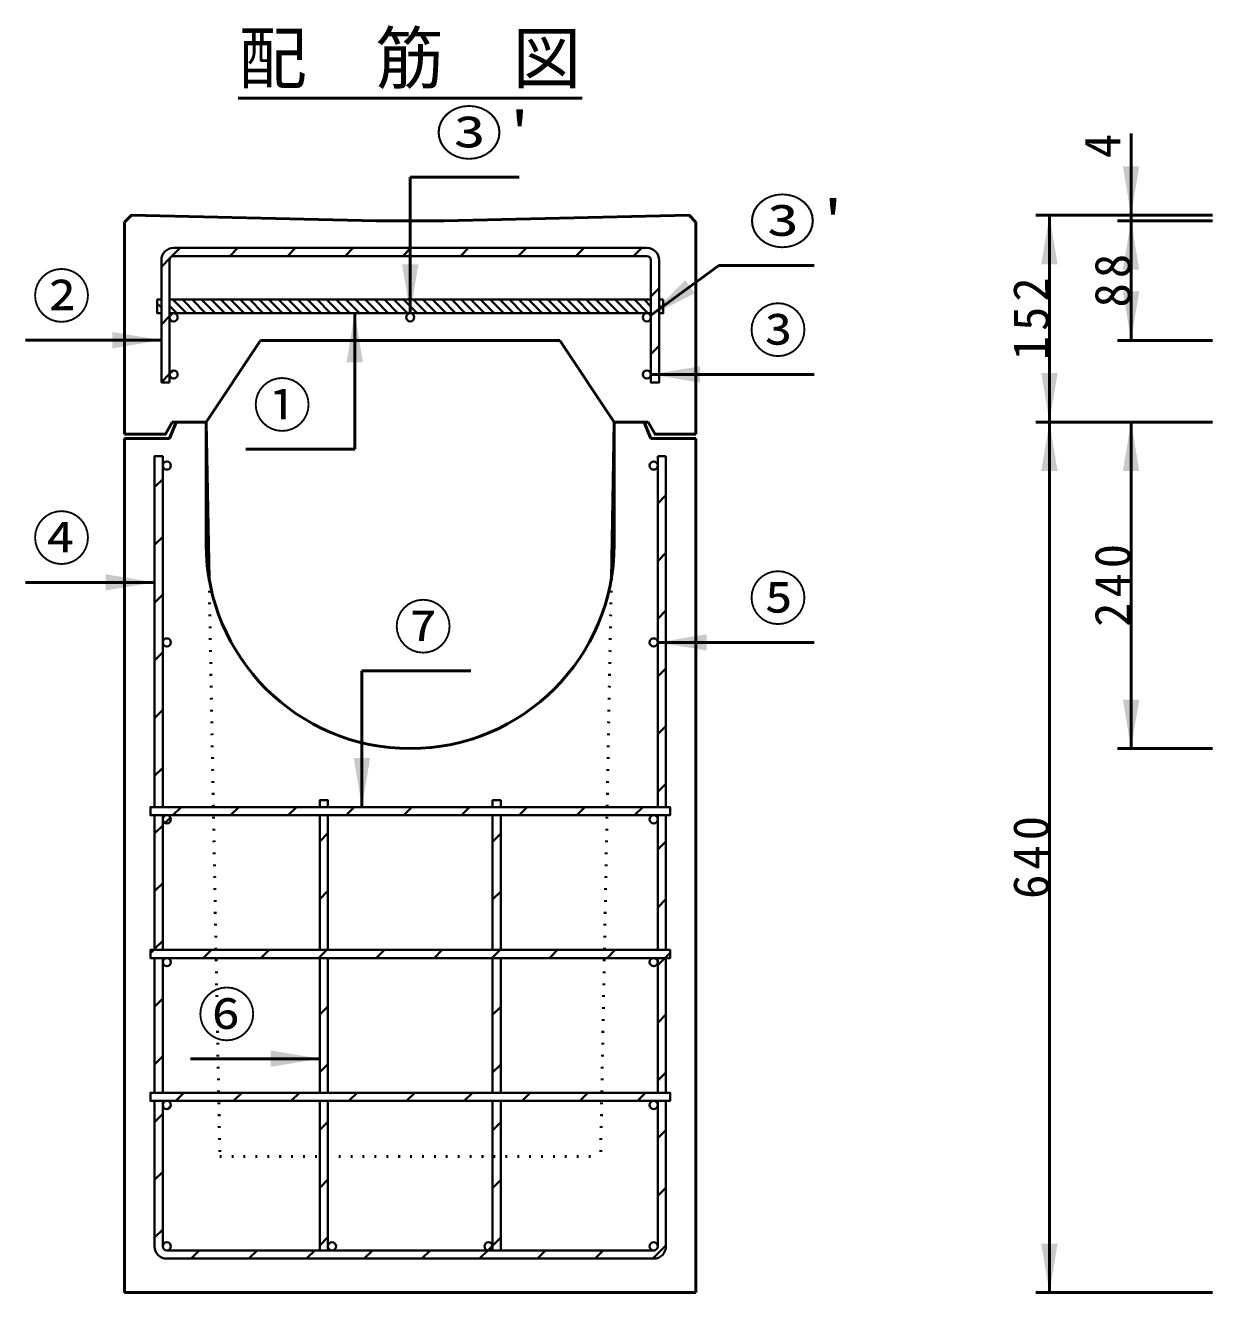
# Model space of a CAD drawing. Units: millimetres, scale not verified. Extents: x -2102 to 2102, y -1485 to 1485.
# Drawn here: x -1003 to -130, y -720 to 212 of the extents above; entities that cross this region are included whole.
import ezdxf
from ezdxf.enums import TextEntityAlignment as Align

# ---------------------------------------------------------------- set-up
doc = ezdxf.new("R2010")
doc.units = ezdxf.units.MM
doc.header["$LTSCALE"] = 5
doc.linetypes.add('DOTTED', pattern=[1.75, 0.25, -1.5])
doc.layers.add('0-0_V-nasSTD', color=7, linetype='Continuous', lineweight=35)
doc.layers.add('0-1_0', color=7, linetype='Continuous', lineweight=50)
doc.styles.add('ＭＳ ゴシック', font='')
doc.styles.get('ＭＳ ゴシック').set_extended_font_data('MS Gothic')

msp = doc.modelspace()

# ---------------------------------------------------------------- linework, layer by layer
at = {"layer": '0-0_V-nasSTD'}
for p, q in [((-895.277, 41.484), (-888.716, 48.045)), ((-545.531, 48.045), (-893.531, 48.045)), ((-852.29, 42.045), (-846.29, 48.045)), ((-809.863, 42.045), (-803.863, 48.045)), ((-767.437, 42.045), (-761.437, 48.045)), ((-725.011, 42.045), (-719.011, 48.045)), ((-682.584, 42.045), (-676.584, 48.045)), ((-640.158, 42.045), (-634.158, 48.045)), ((-597.731, 42.045), (-591.731, 48.045)), ((-555.305, 42.045), (-549.305, 48.045)), ((-902.531, 34.23), (-895.97, 40.791)), ((-902.531, 39.045), (-902.531, -50.955)), ((-896.531, -50.955), (-896.531, 39.045)), ((-893.531, 42.045), (-545.531, 42.045)), ((-542.531, 39.045), (-542.531, 10.045)), ((-536.531, 10.045), (-536.531, 39.045)), ((-894.126, 10.045), (-884.126, 0.045)), ((-887.055, 10.045), (-877.055, 0.045)), ((-879.984, 10.045), (-869.984, 0.045)), ((-872.913, 10.045), (-862.913, 0.045)), ((-865.842, 10.045), (-855.842, 0.045)), ((-858.771, 10.045), (-848.771, 0.045)), ((-851.7, 10.045), (-841.7, 0.045)), ((-844.629, 10.045), (-834.629, 0.045)), ((-837.558, 10.045), (-827.558, 0.045)), ((-830.487, 10.045), (-820.487, 0.045)), ((-823.416, 10.045), (-813.416, 0.045)), ((-816.345, 10.045), (-806.345, 0.045)), ((-809.274, 10.045), (-799.274, 0.045)), ((-802.202, 10.045), (-792.202, 0.045)), ((-795.131, 10.045), (-785.131, 0.045)), ((-788.06, 10.045), (-778.06, 0.045)), ((-780.989, 10.045), (-770.989, 0.045)), ((-773.918, 10.045), (-763.918, 0.045)), ((-766.847, 10.045), (-756.847, 0.045)), ((-759.776, 10.045), (-749.776, 0.045)), ((-752.705, 10.045), (-742.705, 0.045)), ((-745.634, 10.045), (-735.634, 0.045)), ((-738.563, 10.045), (-728.563, 0.045)), ((-731.492, 10.045), (-721.492, 0.045)), ((-724.421, 10.045), (-714.421, 0.045)), ((-717.35, 10.045), (-707.35, 0.045)), ((-710.279, 10.045), (-700.279, 0.045)), ((-703.208, 10.045), (-693.208, 0.045)), ((-696.136, 10.045), (-686.136, 0.045)), ((-689.065, 10.045), (-679.065, 0.045)), ((-681.994, 10.045), (-671.994, 0.045)), ((-674.923, 10.045), (-664.923, 0.045)), ((-667.852, 10.045), (-657.852, 0.045)), ((-660.781, 10.045), (-650.781, 0.045)), ((-653.71, 10.045), (-643.71, 0.045)), ((-646.639, 10.045), (-636.639, 0.045)), ((-639.568, 10.045), (-629.568, 0.045)), ((-632.497, 10.045), (-622.497, 0.045)), ((-625.426, 10.045), (-615.426, 0.045)), ((-618.355, 10.045), (-608.355, 0.045)), ((-611.284, 10.045), (-601.284, 0.045)), ((-604.213, 10.045), (-594.213, 0.045)), ((-597.142, 10.045), (-587.142, 0.045)), ((-590.07, 10.045), (-580.07, 0.045)), ((-582.999, 10.045), (-572.999, 0.045)), ((-575.928, 10.045), (-565.928, 0.045)), ((-568.857, 10.045), (-558.857, 0.045)), ((-561.786, 10.045), (-551.786, 0.045)), ((-554.715, 10.045), (-544.715, 0.045)), ((-547.644, 10.045), (-542.531, 4.931)), ((-542.531, 12.393), (-536.531, 18.393)), ((-533.531, 10.045), (-536.531, 10.045)), ((-905.531, 7.307), (-902.531, 4.307)), ((-905.531, 0.236), (-905.34, 0.045)), ((-905.531, 0.045), (-902.531, 0.045)), ((-896.531, 5.378), (-891.197, 0.045)), ((-896.531, -2.955), (-896.531, 0.045)), ((-545.531, 0.045), (-542.531, 0.045)), ((-536.531, 6.002), (-533.531, 3.002)), ((-902.531, -8.196), (-896.531, -2.196)), ((-896.394, -2.059), (-894.427, -0.092)), ((-542.531, -30.034), (-536.531, -24.034)), ((-902.531, -50.622), (-896.531, -44.622)), ((-896.51, -44.601), (-893.884, -41.976)), ((-902.531, -50.955), (-896.531, -50.955)), ((-531.531, -104.955), (-537.531, -104.955)), ((-907.531, -127.899), (-901.531, -121.899)), ((-537.531, -139.736), (-531.531, -133.736)), ((-907.531, -170.325), (-901.531, -164.325)), ((-537.531, -182.163), (-531.531, -176.163)), ((-907.531, -212.751), (-901.531, -206.751)), ((-537.531, -224.589), (-531.531, -218.589)), ((-907.531, -255.178), (-901.531, -249.178)), ((-896.625, -244.272), (-896.214, -243.861)), ((-537.531, -267.015), (-531.531, -261.015)), ((-907.531, -297.604), (-901.531, -291.604)), ((-537.531, -309.442), (-531.531, -303.442)), ((-907.531, -340.031), (-901.531, -334.031)), ((-537.531, -351.868), (-531.531, -345.868)), ((-894.029, -368.955), (-888.029, -362.955)), ((-851.602, -368.955), (-845.602, -362.955)), ((-809.176, -368.955), (-803.176, -362.955)), ((-766.75, -368.955), (-760.75, -362.955)), ((-724.323, -368.955), (-718.323, -362.955)), ((-681.897, -368.955), (-675.897, -362.955)), ((-639.47, -368.955), (-633.47, -362.955)), ((-597.044, -368.955), (-591.044, -362.955)), ((-554.618, -368.955), (-548.618, -362.955)), ((-899.764, -374.69), (-895.796, -370.722)), ((-907.531, -382.457), (-901.531, -376.457)), ((-786.031, -388.236), (-780.031, -382.236)), ((-659.031, -388.515), (-653.031, -382.515)), ((-537.531, -394.295), (-531.531, -388.295)), ((-907.531, -424.883), (-901.531, -418.883)), ((-786.031, -430.663), (-780.031, -424.663)), ((-659.031, -430.942), (-653.031, -424.942)), ((-537.531, -436.721), (-531.531, -430.721)), ((-907.531, -467.31), (-901.531, -461.31)), ((-910.531, -470.31), (-908.176, -467.955)), ((-871.75, -473.955), (-865.75, -467.955)), ((-829.323, -473.955), (-823.323, -467.955)), ((-786.897, -473.955), (-780.031, -467.089)), ((-744.47, -473.955), (-738.47, -467.955)), ((-702.044, -473.955), (-696.044, -467.955)), ((-659.618, -473.955), (-653.031, -467.368)), ((-617.191, -473.955), (-611.191, -467.955)), ((-574.765, -473.955), (-568.765, -467.955)), ((-537.531, -479.148), (-528.531, -470.148)), ((-907.531, -509.736), (-901.531, -503.736)), ((-786.031, -515.515), (-780.031, -509.515)), ((-659.031, -515.795), (-653.031, -509.795)), ((-537.531, -521.574), (-531.531, -515.574)), ((-907.531, -552.163), (-901.531, -546.163)), ((-786.031, -557.942), (-780.031, -551.942)), ((-659.031, -558.221), (-653.031, -552.221)), ((-537.531, -564), (-531.531, -558)), ((-891.897, -578.955), (-885.897, -572.955)), ((-849.47, -578.955), (-843.47, -572.955)), ((-807.044, -578.955), (-801.044, -572.955)), ((-764.618, -578.955), (-758.618, -572.955)), ((-722.191, -578.955), (-716.191, -572.955)), ((-679.765, -578.955), (-673.765, -572.955)), ((-637.338, -578.955), (-631.338, -572.955)), ((-594.912, -578.955), (-588.912, -572.955)), ((-552.486, -578.955), (-546.486, -572.955)), ((-897.809, -584.867), (-895.619, -582.677)), ((-537.531, -685.955), (-537.531, -581.955)), ((-907.531, -594.589), (-901.531, -588.589)), ((-786.031, -600.368), (-780.031, -594.368)), ((-659.031, -600.648), (-653.031, -594.648)), ((-537.531, -606.427), (-531.531, -600.427)), ((-907.531, -637.015), (-901.531, -631.015)), ((-786.031, -642.795), (-780.031, -636.795)), ((-659.031, -643.074), (-653.031, -637.074)), ((-537.531, -648.853), (-531.531, -642.853)), ((-907.531, -679.442), (-901.531, -673.442)), ((-786.031, -685.221), (-780.031, -679.221)), ((-659.031, -685.5), (-653.031, -679.5)), ((-880.618, -694.955), (-874.618, -688.955)), ((-838.191, -694.955), (-832.191, -688.955)), ((-795.765, -694.955), (-789.765, -688.955)), ((-753.338, -694.955), (-747.338, -688.955)), ((-710.912, -694.955), (-704.912, -688.955)), ((-668.486, -694.955), (-662.486, -688.955)), ((-662.455, -688.925), (-659.061, -685.531)), ((-626.059, -694.955), (-620.059, -688.955)), ((-583.633, -694.955), (-577.633, -688.955)), ((-541.206, -694.955), (-531.531, -685.28)), ((-898.531, -694.955), (-540.531, -694.955))]:
    msp.add_line(p, q, dxfattribs=at)
for points in [[(-902.531, 10.045), (-905.531, 10.045), (-905.531, 0.045)], [(-542.531, 10.045), (-719.531, 10.045), (-896.531, 10.045)], [(-536.531, 0.045), (-533.531, 0.045), (-533.531, 10.045)], [(-896.531, 0.045), (-893.531, 0.045), (-545.531, 0.045)], [(-542.531, 0.045), (-542.531, -2.955), (-542.531, -44.955), (-542.531, -50.955), (-536.531, -50.955), (-536.531, 0.045)], [(-901.531, -104.955), (-907.531, -104.955), (-907.531, -362.955), (-910.531, -362.955), (-910.531, -368.955), (-907.531, -368.955), (-907.531, -467.955), (-910.531, -467.955), (-910.531, -473.955), (-907.531, -473.955), (-907.531, -572.955), (-910.531, -572.955), (-910.531, -578.955), (-907.531, -578.955), (-907.531, -685.955)], [(-901.531, -362.955), (-901.531, -241.955), (-901.531, -111.955)], [(-537.531, -241.955), (-537.531, -362.955), (-574.771, -362.955), (-653.031, -362.955), (-659.031, -362.955), (-755.031, -362.955), (-780.031, -362.955), (-780.031, -357.955), (-786.031, -357.955), (-786.031, -362.955), (-864.29, -362.955), (-901.531, -362.955)], [(-531.531, -685.955), (-531.531, -578.955), (-528.531, -578.955), (-528.531, -572.955), (-531.531, -572.955), (-531.531, -473.955), (-528.531, -473.955), (-528.531, -467.955), (-531.531, -467.955), (-531.531, -368.955), (-528.531, -368.955), (-528.531, -362.955), (-531.531, -362.955), (-531.531, -241.955)], [(-898.531, -688.955), (-786.031, -688.955), (-786.031, -619.955), (-786.031, -578.955), (-860.29, -578.955), (-898.531, -578.955), (-901.531, -578.955), (-901.531, -581.955), (-901.531, -685.955)], [(-537.531, -581.955), (-537.531, -578.955), (-540.531, -578.955), (-578.771, -578.955), (-653.031, -578.955), (-653.031, -619.955), (-653.031, -688.955), (-540.531, -688.955)]]:
    msp.add_lwpolyline(points, dxfattribs=at)
for points in [[(-901.531, -467.955), (-862.345, -467.955), (-786.031, -467.955), (-786.031, -368.955), (-864.179, -368.955), (-898.531, -368.955), (-901.531, -368.955), (-901.531, -371.955)], [(-780.031, -467.955), (-659.031, -467.955), (-659.031, -368.955), (-780.031, -368.955)], [(-576.716, -467.955), (-537.531, -467.955), (-537.531, -371.955), (-537.531, -368.955), (-540.531, -368.955), (-574.883, -368.955), (-653.031, -368.955), (-653.031, -467.955)], [(-901.531, -572.955), (-860.401, -572.955), (-786.031, -572.955), (-786.031, -547.955), (-786.031, -473.955), (-862.234, -473.955), (-898.531, -473.955), (-901.531, -473.955), (-901.531, -476.955)], [(-780.031, -572.955), (-659.031, -572.955), (-659.031, -473.955), (-780.031, -473.955)], [(-653.031, -572.955), (-578.66, -572.955), (-537.531, -572.955), (-537.531, -476.955), (-537.531, -473.955), (-540.531, -473.955), (-576.827, -473.955), (-653.031, -473.955)], [(-659.031, -685.955), (-659.031, -619.955), (-659.031, -578.955), (-780.031, -578.955), (-780.031, -619.955), (-780.031, -685.955), (-780.031, -688.955), (-777.031, -688.955), (-662.031, -688.955), (-659.031, -688.955)]]:
    msp.add_lwpolyline(points, close=True, dxfattribs=at)
for centre in [(-719.531, -2.955), (-893.531, -44.955), (-545.531, -44.955), (-898.531, -111.955), (-540.531, -111.955), (-898.531, -241.955), (-540.531, -241.955)]:
    msp.add_circle(centre, 3, dxfattribs=at)
for centre, radius, start, end in [((-893.531, 39.045), 9, 90, 180), ((-545.531, 39.045), 9, 0, 90), ((-893.531, 39.045), 3, 90, 180), ((-545.531, 39.045), 3, 0, 90), ((-893.531, -2.955), 3, 90, 180), ((-893.531, -2.955), 3, 180, 90), ((-545.531, -2.955), 3, 90, 0), ((-545.531, -2.955), 3, 0, 90), ((-898.531, -371.955), 3, 90, 180), ((-898.531, -371.955), 3, 180, 90), ((-540.531, -371.955), 3, 90, 0), ((-540.531, -371.955), 3, 0, 90), ((-898.531, -476.955), 3, 90, 180), ((-898.531, -476.955), 3, 180, 90), ((-540.531, -476.955), 3, 90, 0), ((-540.531, -476.955), 3, 0, 90), ((-898.531, -581.955), 3, 90, 180), ((-898.531, -581.955), 3, 180, 90), ((-540.531, -581.955), 3, 90, 0), ((-540.531, -581.955), 3, 0, 90), ((-898.531, -685.955), 9, 180, 270), ((-898.531, -685.955), 3, 270, 180), ((-898.531, -685.955), 3, 180, 270), ((-898.531, -685.955), 3, 180, 270), ((-777.031, -685.955), 3, 270, 180), ((-777.031, -685.955), 3, 180, 270), ((-662.031, -685.955), 3, 0, 270), ((-662.031, -685.955), 3, 270, 0), ((-540.531, -685.955), 3, 0, 270), ((-540.531, -685.955), 3, 270, 0), ((-540.531, -685.955), 9, 270, 0), ((-540.531, -685.955), 3, 270, 0)]:
    msp.add_arc(centre, radius, start, end, dxfattribs=at)
for points in [[(-195.531, 108.045), (-189.531, 72.045), (-183.531, 108.045)], [(-255.531, 36.045), (-249.531, 72.045), (-243.531, 36.045)], [(-195.531, 32.045), (-189.531, 68.045), (-183.531, 32.045)], [(-725.531, 36.045), (-719.531, 0.045), (-713.531, 36.045)], [(-542.817, -1.675), (-517.282, 24.4), (-513.744, 19.555)], [(-542.817, -1.675), (-513.744, 19.555), (-510.205, 14.709)], [(-195.531, 16.045), (-189.531, -19.955), (-183.531, 16.045)], [(-766.318, -35.955), (-760.318, 0.045), (-754.318, -35.955)], [(-938.531, -25.779), (-938.531, -13.779), (-902.531, -19.779)], [(-542.531, -44.955), (-506.531, -50.955), (-506.531, -38.955)], [(-255.531, -43.955), (-249.531, -79.955), (-243.531, -43.955)], [(-255.531, -115.955), (-249.531, -79.955), (-243.531, -115.955)], [(-195.531, -115.955), (-189.531, -79.955), (-183.531, -115.955)], [(-943.531, -203.798), (-943.531, -191.798), (-907.531, -197.798)], [(-537.531, -241.955), (-501.531, -247.955), (-501.531, -235.955)], [(-195.531, -283.955), (-189.531, -319.955), (-183.531, -283.955)], [(-255.531, -683.955), (-249.531, -719.955), (-243.531, -683.955)]]:
    msp.add_solid(points, dxfattribs=at)
at = {"layer": '0-1_0'}
for p, q in [((-845.934, 158.045), (-593.127, 158.045)), ((-189.531, 132.045), (-189.531, 72.045)), ((-719.531, 100.045), (-719.531, 0.045)), ((-639.531, 100.045), (-719.531, 100.045)), ((-929.531, -88.955), (-929.531, 67.045)), ((-744.531, 68.045), (-694.531, 68.045)), ((-509.531, -88.955), (-509.531, 67.045)), ((-129.531, 72.045), (-259.531, 72.045)), ((-249.531, -79.955), (-249.531, 72.045)), ((-129.531, 68.045), (-199.531, 68.045)), ((-189.531, 68.045), (-189.531, 72.045)), ((-189.531, -19.955), (-189.531, 68.045)), ((-760.318, -99.955), (-760.318, 0.045)), ((-1002.531, -19.779), (-902.531, -19.779)), ((-829.531, -19.955), (-869.531, -79.955)), ((-829.531, -19.955), (-609.531, -19.955)), ((-609.531, -19.955), (-569.531, -79.955)), ((-129.531, -19.955), (-199.531, -19.955)), ((-422.531, -44.955), (-542.531, -44.955)), ((-894.531, -79.955), (-869.531, -79.955)), ((-869.531, -79.955), (-869.531, -169.955)), ((-867.397, -195.164), (-869.531, -79.955)), ((-571.664, -195.164), (-569.531, -79.955)), ((-544.531, -79.955), (-569.531, -79.955)), ((-569.531, -79.955), (-569.531, -169.955)), ((-129.531, -79.955), (-259.531, -79.955)), ((-249.531, -719.955), (-249.531, -79.955)), ((-189.531, -319.955), (-189.531, -79.955)), ((-929.531, -91.955), (-929.531, -719.955)), ((-896.531, -91.955), (-929.531, -91.955)), ((-542.531, -91.955), (-509.531, -91.955)), ((-509.531, -91.955), (-509.531, -719.955)), ((-840.318, -99.955), (-760.318, -99.955)), ((-1002.531, -197.798), (-907.531, -197.798)), ((-422.531, -241.955), (-537.531, -241.955)), ((-755.031, -262.955), (-755.031, -362.955)), ((-755.031, -262.955), (-675.031, -262.955)), ((-129.531, -319.955), (-199.531, -319.955)), ((-881.031, -547.955), (-786.031, -547.955)), ((-929.531, -719.955), (-509.531, -719.955)), ((-129.531, -719.955), (-259.531, -719.955))]:
    msp.add_line(p, q, dxfattribs=at)
at = {"layer": '0-1_0', "lineweight": 35}
for p, q in [((-545.531, 48.045), (-893.531, 48.045)), ((-545.531, 42.045), (-893.531, 42.045)), ((-542.531, -50.955), (-542.531, 39.045)), ((-536.531, -50.955), (-536.531, 39.045)), ((-905.531, 10.045), (-905.531, 0.045)), ((-905.531, 10.045), (-902.531, 10.045)), ((-542.531, 10.045), (-896.531, 10.045)), ((-536.531, 10.045), (-533.531, 10.045)), ((-533.531, 10.045), (-533.531, 0.045)), ((-905.531, 0.045), (-902.531, 0.045)), ((-542.531, 0.045), (-896.531, 0.045)), ((-536.531, 0.045), (-533.531, 0.045)), ((-902.531, -50.955), (-896.531, -50.955)), ((-542.531, -50.955), (-536.531, -50.955)), ((-907.531, -104.955), (-907.531, -362.955)), ((-901.531, -362.955), (-901.531, -104.955)), ((-537.531, -362.955), (-537.531, -104.955)), ((-531.531, -104.955), (-531.531, -362.955)), ((-910.531, -362.955), (-910.531, -368.955)), ((-910.531, -362.955), (-910.531, -368.955)), ((-910.531, -362.955), (-528.531, -362.955)), ((-786.031, -357.955), (-780.031, -357.955)), ((-786.031, -362.955), (-786.031, -357.955)), ((-780.031, -357.955), (-780.031, -362.955)), ((-659.031, -357.955), (-653.031, -357.955)), ((-659.031, -362.955), (-659.031, -357.955)), ((-653.031, -357.955), (-653.031, -362.955)), ((-528.531, -362.955), (-528.531, -368.955)), ((-528.531, -368.955), (-910.531, -368.955)), ((-907.531, -368.955), (-907.531, -467.955)), ((-901.531, -467.955), (-901.531, -368.955)), ((-786.031, -467.955), (-786.031, -368.955)), ((-780.031, -368.955), (-780.031, -467.955)), ((-659.031, -467.955), (-659.031, -368.955)), ((-653.031, -368.955), (-653.031, -467.955)), ((-537.531, -467.955), (-537.531, -368.955)), ((-531.531, -368.955), (-531.531, -467.955)), ((-910.531, -467.955), (-910.531, -473.955)), ((-910.531, -467.955), (-528.531, -467.955)), ((-528.531, -473.955), (-910.531, -473.955)), ((-907.531, -572.955), (-907.531, -473.955)), ((-901.531, -473.955), (-901.531, -572.955)), ((-786.031, -572.955), (-786.031, -473.955)), ((-780.031, -473.955), (-780.031, -572.955)), ((-659.031, -572.955), (-659.031, -473.955)), ((-653.031, -473.955), (-653.031, -572.955)), ((-537.531, -572.955), (-537.531, -473.955)), ((-531.531, -473.955), (-531.531, -572.955)), ((-528.531, -467.955), (-528.531, -473.955)), ((-910.531, -572.955), (-910.531, -578.955)), ((-910.531, -572.955), (-528.531, -572.955)), ((-528.531, -572.955), (-528.531, -578.955)), ((-528.531, -578.955), (-910.531, -578.955)), ((-907.531, -578.955), (-907.531, -685.955)), ((-901.531, -578.955), (-901.531, -685.955)), ((-786.031, -688.955), (-786.031, -578.955)), ((-780.031, -688.955), (-780.031, -578.955)), ((-659.031, -688.955), (-659.031, -578.955)), ((-653.031, -578.955), (-653.031, -688.955)), ((-537.531, -685.955), (-537.531, -578.955)), ((-531.531, -578.955), (-531.531, -685.955)), ((-898.531, -688.955), (-540.531, -688.955)), ((-898.531, -694.955), (-540.531, -694.955))]:
    msp.add_line(p, q, dxfattribs=at)
at = {"layer": '0-1_0', "linetype": 'DOTTED'}
for p, q in [((-867.397, -195.164), (-859.531, -619.955)), ((-571.664, -195.164), (-579.531, -619.955)), ((-859.531, -619.955), (-579.531, -619.955))]:
    msp.add_line(p, q, dxfattribs=at)
at = {"layer": '0-1_0'}
for points in [[(-744.531, 68.045), (-924.531, 72.045), (-929.531, 67.045)], [(-694.531, 68.045), (-514.531, 72.045), (-509.531, 67.045)], [(-422.531, 35.045), (-492.531, 35.045), (-542.817, -1.675)], [(-929.531, -88.955), (-899.531, -88.955), (-894.531, -79.955)], [(-869.531, -79.955), (-891.531, -79.955), (-896.531, -91.955)], [(-569.531, -79.955), (-547.531, -79.955), (-542.531, -91.955)], [(-509.531, -88.955), (-539.531, -88.955), (-544.531, -79.955)]]:
    msp.add_lwpolyline(points, dxfattribs=at)
at = {"layer": '0-1_0', "lineweight": 35}
for points in [[(-780.031, -362.955), (-780.031, -357.955), (-786.031, -357.955), (-786.031, -362.955)], [(-653.031, -362.955), (-653.031, -357.955), (-659.031, -357.955), (-659.031, -362.955)]]:
    msp.add_lwpolyline(points, dxfattribs=at)
for centre in [(-893.531, -2.955), (-719.531, -2.955), (-545.531, -2.955), (-893.531, -44.955), (-545.531, -44.955), (-898.531, -111.955), (-540.531, -111.955), (-898.531, -241.955), (-540.531, -241.955), (-898.531, -371.955), (-540.531, -371.955), (-898.531, -476.955), (-540.531, -476.955), (-898.531, -581.955), (-540.531, -581.955), (-898.531, -685.955), (-777.031, -685.955), (-662.031, -685.955), (-540.531, -685.955)]:
    msp.add_circle(centre, 3, dxfattribs=at)
for centre, radius, start, end in [((-893.531, 39.045), 9, 90, 180), ((-545.531, 39.045), 9, 0, 90), ((-893.531, 39.045), 3, 90, 180), ((-545.531, 39.045), 3, 0, 90), ((-898.531, -685.955), 9, 180, 270), ((-898.531, -685.955), 9, 180, 270), ((-898.531, -685.955), 3, 180, 270), ((-898.531, -685.955), 3, 180, 270), ((-898.531, -685.955), 3, 180, 270), ((-540.531, -685.955), 3, 270, 0), ((-540.531, -685.955), 9, 270, 0), ((-540.531, -685.955), 9, 270, 0), ((-540.531, -685.955), 3, 270, 0), ((-540.531, -685.955), 3, 270, 0)]:
    msp.add_arc(centre, radius, start, end, dxfattribs=at)
at = {"layer": '0-1_0'}
for start, end in [(180, 270), (270, 0)]:
    msp.add_arc((-719.531, -169.955), 150, start, end, dxfattribs=at)
for points in [[(-761.031, -326.955), (-755.031, -362.955), (-749.031, -326.955)], [(-822.031, -553.955), (-822.031, -541.955), (-786.031, -547.955)]]:
    msp.add_solid(points, dxfattribs=at)

# ---------------------------------------------------------------- texts
at = {"layer": '0-0_V-nasSTD', "style": 'ＭＳ ゴシック'}
for s, height, p in [('配\u3000筋\u3000図', 36.95, (-845.934, 158.045)), ('②', 31.67, (-997.531, -12.779)), ('③', 31.67, (-470.731, -37.955)), ('①', 31.67, (-835.318, -92.955)), ('④', 31.67, (-997.531, -190.798)), ('⑤', 31.67, (-470.731, -234.955)), ('⑦', 31.67, (-731.631, -255.955)), ('⑥', 31.67, (-876.031, -540.955))]:
    msp.add_text(s, height=height, dxfattribs=at).set_placement(p, align=Align.BOTTOM_LEFT)
at = {"layer": '0-0_V-nasSTD', "style": 'ＭＳ ゴシック', "width": 1.15}
for p in [(-701.131, 107.045), (-470.731, 42.045)]:
    msp.add_text("③'", height=31.67, dxfattribs=at).set_placement(p, align=Align.BOTTOM_LEFT)
at = {"layer": '0-0_V-nasSTD', "style": 'ＭＳ ゴシック'}
msp.add_text('4', height=26.39, rotation=90, dxfattribs=at).set_placement((-189.531, 114.045), align=Align.BOTTOM_LEFT)
at = {"layer": '0-0_V-nasSTD', "char_height": 26.39, "attachment_point": 7, "rotation": 90, "style": 'ＭＳ ゴシック'}
for s, insert in [('\\T1.2;88', (-189.531, 4.245)), ('\\T1.2;152', (-249.531, -34.555)), ('\\T1.2;240', (-189.531, -230.555)), ('\\T1.2;640', (-249.531, -430.555))]:
    msp.add_mtext(s, dxfattribs=dict(at, insert=insert))

doc.saveas('drawing.dxf')
